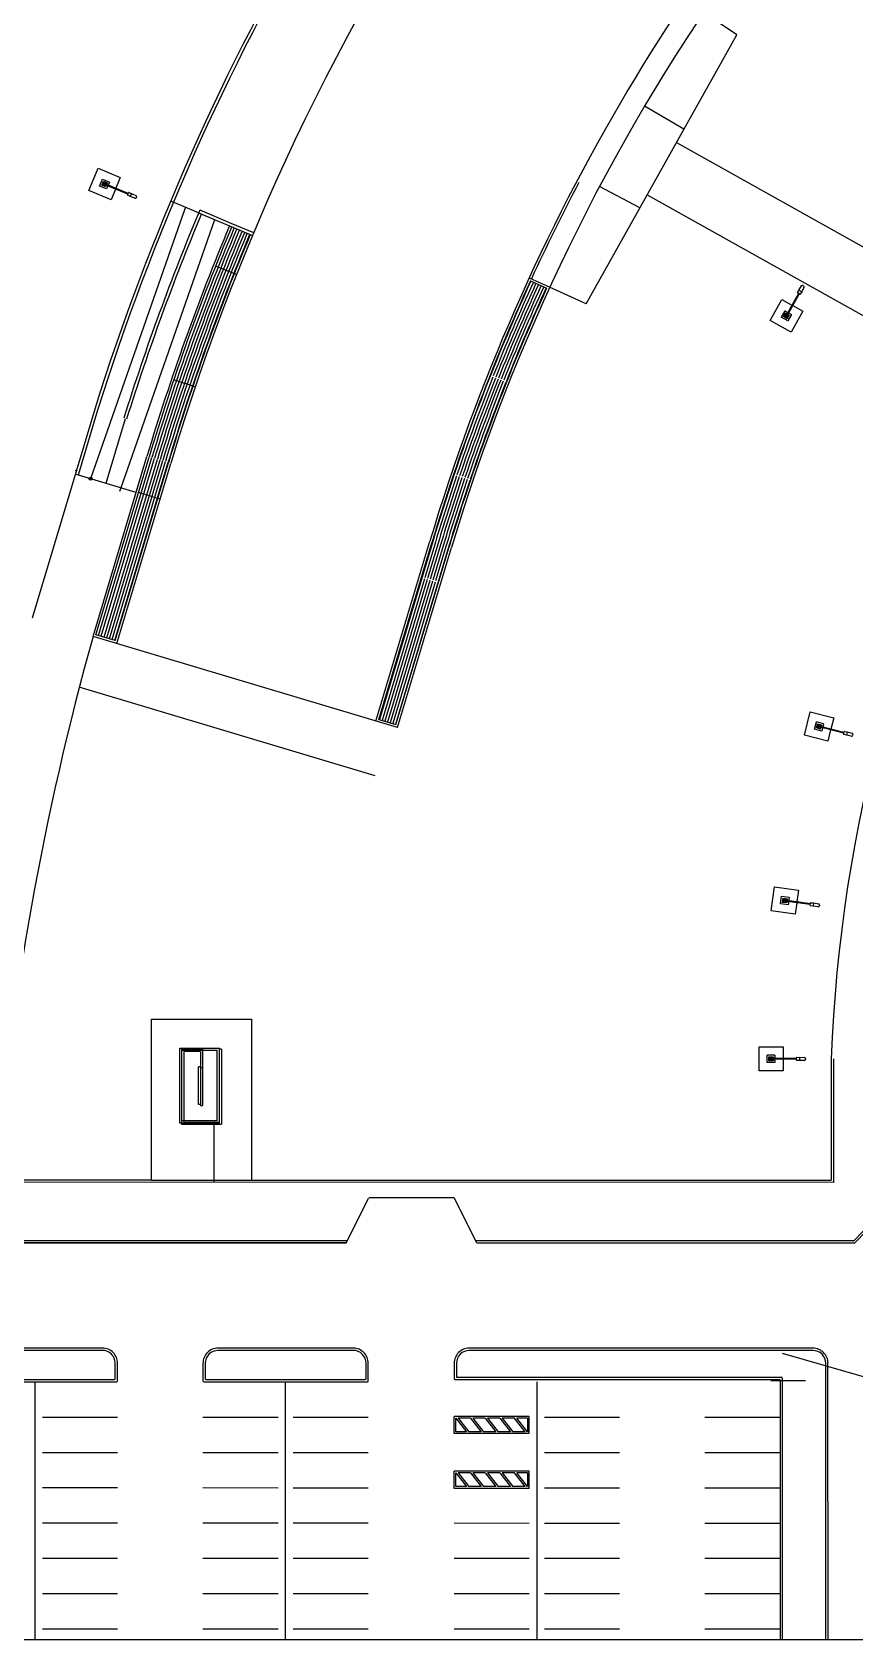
# Model space of a CAD drawing. Header units: metres. Extents: x 2872 to 3316, y -1435 to -1037.
# Drawn here: x 3217.64 to 3236.8, y -1130.9 to -1093.46 of the extents above; entities that cross this region are included whole.
import ezdxf

# ---------------------------------------------------------------- set-up
doc = ezdxf.new("R2010")
doc.units = ezdxf.units.M
doc.header["$MEASUREMENT"] = 0
doc.layers.add('ARQUITETURA', color=253, linetype='CONTINUOUS')

msp = doc.modelspace()

# ---------------------------------------------------------------- linework, layer by layer
at = {"layer": 'ARQUITETURA'}
for p, q in [((3234.048, -1093.519, 0), (3233.272, -1093.002, 0)), ((3230.545, -1099.786, 0), (3234.048, -1093.519, 0)), ((3232.819, -1095.718, 0), (3231.904, -1095.177, 0)), ((3232.648, -1096.024, 0), (3241.113, -1100.765, 0)), ((3218.96, -1097.146, 0), (3219.174, -1096.628, 0)), ((3219.174, -1096.628, 0), (3219.691, -1096.843, 0)), ((3219.477, -1097.36, 0), (3218.96, -1097.146, 0)), ((3219.211, -1097.042, 0), (3219.278, -1096.88, 0)), ((3219.373, -1097.109, 0), (3219.211, -1097.042, 0)), ((3219.262, -1097.021, 0), (3219.299, -1096.93, 0)), ((3219.352, -1097.058, 0), (3219.262, -1097.021, 0)), ((3219.279, -1097.014, 0), (3219.274, -1097.012, 0)), ((3219.281, -1097.009, 0), (3219.277, -1097.019, 0)), ((3219.278, -1096.88, 0), (3219.44, -1096.947, 0)), ((3219.284, -1097.016, 0), (3219.279, -1097.014, 0)), ((3219.28, -1096.976, 0), (3219.296, -1096.983, 0)), ((3219.281, -1096.975, 0), (3219.297, -1096.981, 0)), ((3219.299, -1096.93, 0), (3219.39, -1096.968, 0)), ((3219.306, -1096.947, 0), (3219.301, -1096.945, 0)), ((3219.304, -1096.952, 0), (3219.306, -1096.947, 0)), ((3219.306, -1096.947, 0), (3219.308, -1096.943, 0)), ((3219.306, -1096.947, 0), (3219.311, -1096.949, 0)), ((3219.306, -1097.039, 0), (3219.313, -1097.023, 0)), ((3219.308, -1097.04, 0), (3219.314, -1097.024, 0)), ((3219.329, -1096.985, 0), (3219.321, -1097.005, 0)), ((3219.87, -1097.232, 0), (3219.321, -1097.005, 0)), ((3219.324, -1096.995, 0), (3219.325, -1096.993, 0)), ((3219.324, -1096.995, 0), (3219.327, -1096.994, 0)), ((3219.324, -1096.995, 0), (3219.326, -1096.995, 0)), ((3219.325, -1096.993, 0), (3219.327, -1096.994, 0)), ((3219.325, -1096.993, 0), (3219.326, -1096.995, 0)), ((3219.326, -1096.995, 0), (3219.327, -1096.994, 0)), ((3219.878, -1097.212, 0), (3219.329, -1096.985, 0)), ((3219.339, -1096.989, 0), (3219.331, -1097.009, 0)), ((3219.337, -1096.965, 0), (3219.344, -1096.949, 0)), ((3219.338, -1096.965, 0), (3219.345, -1096.949, 0)), ((3219.345, -1097.041, 0), (3219.34, -1097.039, 0)), ((3219.347, -1097.036, 0), (3219.343, -1097.046, 0)), ((3219.345, -1097.041, 0), (3219.35, -1097.043, 0)), ((3219.367, -1097.024, 0), (3219.352, -1097.058, 0)), ((3219.368, -1096.973, 0), (3219.377, -1096.977, 0)), ((3219.373, -1096.975, 0), (3219.371, -1096.98, 0)), ((3219.44, -1096.947, 0), (3219.373, -1097.109, 0)), ((3219.373, -1096.975, 0), (3219.375, -1096.97, 0)), ((3219.39, -1096.968, 0), (3219.375, -1097.004, 0)), ((3219.58, -1097.112, 0), (3219.477, -1097.36, 0)), ((3219.691, -1096.843, 0), (3219.588, -1097.092, 0)), ((3231.794, -1097.552, 0), (3230.853, -1097.054, 0)), ((3219.863, -1097.248, 0), (3219.884, -1097.196, 0)), ((3219.923, -1097.286, 0), (3219.867, -1097.257, 0)), ((3219.893, -1097.192, 0), (3219.954, -1097.211, 0)), ((3219.954, -1097.211, 0), (3219.923, -1097.286, 0)), ((3220.031, -1097.325, 0), (3219.923, -1097.286, 0)), ((3219.954, -1097.211, 0), (3220.058, -1097.26, 0)), ((3220.072, -1097.296, 0), (3220.067, -1097.31, 0)), ((3221.55, -1097.677, 0), (3220.866, -1097.391, 0)), ((3221.208, -1097.534, 0), (3221.14, -1097.728, 0)), ((3231.965, -1097.247, 0), (3240.429, -1101.987, 0)), ((3221.14, -1097.728, 0), (3219, -1103.859, 0)), ((3219.754, -1103.953, 0), (3221.895, -1097.822, 0)), ((3221.518, -1097.664, 0), (3222.239, -1097.966, 0)), ((3221.545, -1097.599, 0), (3222.266, -1097.902, 0)), ((3222.266, -1097.902, 0), (3222.798, -1098.125, 0)), ((3222.239, -1097.966, 0), (3222.771, -1098.19, 0)), ((3222.398, -1099.102, 0), (3221.91, -1098.908, 0)), ((3229.218, -1099.177, 0), (3229.695, -1099.396, 0)), ((3229.246, -1099.251, 0), (3229.621, -1099.423, 0)), ((3230.545, -1099.786, 0), (3229.691, -1099.394, 0)), ((3235.492, -1099.465, 0), (3235.553, -1099.367, 0)), ((3235.614, -1099.401, 0), (3235.563, -1099.504, 0)), ((3235.59, -1099.357, 0), (3235.603, -1099.364, 0)), ((3234.824, -1100.173, 0), (3235.096, -1099.683, 0)), ((3235.096, -1099.683, 0), (3235.332, -1099.815, 0)), ((3235.484, -1099.541, 0), (3235.196, -1100.059, 0)), ((3235.503, -1099.551, 0), (3235.215, -1100.069, 0)), ((3235.466, -1099.523, 0), (3235.492, -1099.465, 0)), ((3235.518, -1099.559, 0), (3235.469, -1099.532, 0)), ((3235.492, -1099.465, 0), (3235.563, -1099.504, 0)), ((3235.563, -1099.504, 0), (3235.528, -1099.557, 0)), ((3235.314, -1100.445, 0), (3234.824, -1100.173, 0)), ((3235.171, -1099.945, 0), (3235.086, -1100.098, 0)), ((3235.239, -1100.183, 0), (3235.086, -1100.098, 0)), ((3235.138, -1100.083, 0), (3235.186, -1099.997, 0)), ((3235.224, -1100.131, 0), (3235.138, -1100.083, 0)), ((3235.156, -1100.078, 0), (3235.151, -1100.075, 0)), ((3235.156, -1100.078, 0), (3235.153, -1100.083, 0)), ((3235.156, -1100.078, 0), (3235.159, -1100.073, 0)), ((3235.161, -1100.08, 0), (3235.156, -1100.078, 0)), ((3235.178, -1100.048, 0), (3235.162, -1100.039, 0)), ((3235.177, -1100.05, 0), (3235.162, -1100.041, 0)), ((3235.171, -1099.945, 0), (3235.324, -1100.03, 0)), ((3235.18, -1100.106, 0), (3235.189, -1100.091, 0)), ((3235.182, -1100.107, 0), (3235.19, -1100.092, 0)), ((3235.186, -1099.997, 0), (3235.22, -1100.016, 0)), ((3235.191, -1100.015, 0), (3235.186, -1100.013, 0)), ((3235.188, -1100.02, 0), (3235.191, -1100.015, 0)), ((3235.191, -1100.015, 0), (3235.193, -1100.011, 0)), ((3235.191, -1100.015, 0), (3235.195, -1100.018, 0)), ((3235.196, -1100.059, 0), (3235.215, -1100.069, 0)), ((3235.202, -1100.05, 0), (3235.22, -1100.06, 0)), ((3235.204, -1100.064, 0), (3235.204, -1100.063, 0)), ((3235.206, -1100.064, 0), (3235.204, -1100.063, 0)), ((3235.205, -1100.065, 0), (3235.204, -1100.063, 0)), ((3235.205, -1100.065, 0), (3235.204, -1100.064, 0)), ((3235.204, -1100.064, 0), (3235.206, -1100.064, 0)), ((3235.205, -1100.065, 0), (3235.206, -1100.064, 0)), ((3235.223, -1100.115, 0), (3235.214, -1100.11, 0)), ((3235.221, -1100.108, 0), (3235.216, -1100.117, 0)), ((3235.271, -1100.045, 0), (3235.224, -1100.131, 0)), ((3235.247, -1100.089, 0), (3235.232, -1100.08, 0)), ((3235.248, -1100.087, 0), (3235.233, -1100.079, 0)), ((3235.239, -1100.027, 0), (3235.271, -1100.045, 0)), ((3235.324, -1100.03, 0), (3235.239, -1100.183, 0)), ((3235.249, -1100.047, 0), (3235.254, -1100.05, 0)), ((3235.256, -1100.045, 0), (3235.251, -1100.055, 0)), ((3235.254, -1100.05, 0), (3235.258, -1100.053, 0)), ((3235.586, -1099.955, 0), (3235.314, -1100.445, 0)), ((3235.351, -1099.825, 0), (3235.586, -1099.955, 0)), ((3221.435, -1101.721, 0), (3220.938, -1101.553, 0)), ((3219.098, -1102.239, 0), (3217.641, -1107.106, 0)), ((3219.165, -1102.259, 0), (3218.712, -1103.773, 0)), ((3219.806, -1102.46, 0), (3219.355, -1103.966, 0)), ((3219.058, -1107.53, 0), (3220.314, -1103.339, 0)), ((3219.125, -1107.492, 0), (3220.364, -1103.354, 0)), ((3219.188, -1107.511, 0), (3220.43, -1103.361, 0)), ((3219.251, -1107.529, 0), (3220.493, -1103.38, 0)), ((3219.314, -1107.548, 0), (3220.556, -1103.399, 0)), ((3219.376, -1107.567, 0), (3220.619, -1103.418, 0)), ((3219.439, -1107.586, 0), (3220.682, -1103.437, 0)), ((3219.502, -1107.605, 0), (3220.745, -1103.456, 0)), ((3219.565, -1107.624, 0), (3220.808, -1103.474, 0)), ((3219.574, -1107.626, 0), (3220.813, -1103.489, 0)), ((3219.612, -1107.696, 0), (3220.867, -1103.505, 0)), ((3218.645, -1103.657, 0), (3218.671, -1103.665, 0)), ((3220.062, -1104.177, 0), (3218.645, -1103.753, 0)), ((3219.686, -1104.147, 0), (3219.754, -1103.953, 0)), ((3220.62, -1104.331, 0), (3220.117, -1104.181, 0)), ((3225.647, -1109.503, 0), (3226.902, -1105.312, 0)), ((3225.716, -1109.466, 0), (3226.956, -1105.328, 0)), ((3226.969, -1105.319, 0), (3225.726, -1109.469, 0)), ((3227.031, -1105.338, 0), (3226.784, -1106.163, 0)), ((3227.094, -1105.357, 0), (3226.847, -1106.182, 0)), ((3227.157, -1105.376, 0), (3226.91, -1106.201, 0)), ((3227.22, -1105.395, 0), (3226.973, -1106.22, 0)), ((3227.283, -1105.414, 0), (3227.036, -1106.238, 0)), ((3226.112, -1109.584, 0), (3227.351, -1105.447, 0)), ((3226.15, -1109.654, 0), (3227.405, -1105.463, 0)), ((3227.346, -1105.432, 0), (3227.099, -1106.257, 0)), ((3226.776, -1106.19, 0), (3225.789, -1109.487, 0)), ((3226.839, -1106.209, 0), (3225.852, -1109.506, 0)), ((3226.902, -1106.228, 0), (3225.915, -1109.525, 0)), ((3226.965, -1106.246, 0), (3225.977, -1109.544, 0)), ((3227.028, -1106.265, 0), (3226.04, -1109.563, 0)), ((3227.091, -1106.284, 0), (3226.103, -1109.582, 0)), ((3226.15, -1109.654, 0), (3219.058, -1107.53, 0)), ((3219.109, -1107.545, 0), (3219.109, -1107.545, 0)), ((3219.574, -1107.626, 0), (3219.125, -1107.492, 0)), ((3225.631, -1110.777, 0), (3218.739, -1108.713, 0)), ((3225.716, -1109.466, 0), (3226.112, -1109.584, 0)), ((3235.623, -1109.831, 0), (3235.762, -1109.286, 0)), ((3235.762, -1109.286, 0), (3236.307, -1109.425, 0)), ((3235.858, -1109.691, 0), (3235.902, -1109.521, 0)), ((3236.072, -1109.565, 0), (3235.902, -1109.521, 0)), ((3236.307, -1109.425, 0), (3236.24, -1109.688, 0)), ((3236.168, -1109.97, 0), (3235.623, -1109.831, 0)), ((3236.029, -1109.735, 0), (3235.858, -1109.691, 0)), ((3235.905, -1109.664, 0), (3235.93, -1109.568, 0)), ((3236.001, -1109.688, 0), (3235.905, -1109.664, 0)), ((3235.926, -1109.655, 0), (3235.916, -1109.653, 0)), ((3235.917, -1109.617, 0), (3235.934, -1109.621, 0)), ((3235.918, -1109.615, 0), (3235.935, -1109.619, 0)), ((3235.923, -1109.649, 0), (3235.92, -1109.659, 0)), ((3235.93, -1109.568, 0), (3236.025, -1109.592, 0)), ((3235.944, -1109.585, 0), (3235.934, -1109.583, 0)), ((3235.938, -1109.589, 0), (3235.94, -1109.579, 0)), ((3235.952, -1109.675, 0), (3235.956, -1109.658, 0)), ((3235.954, -1109.676, 0), (3235.958, -1109.659, 0)), ((3235.967, -1109.619, 0), (3235.962, -1109.639, 0)), ((3236.54, -1109.786, 0), (3235.962, -1109.639, 0)), ((3235.964, -1109.627, 0), (3235.966, -1109.627, 0)), ((3235.964, -1109.629, 0), (3235.966, -1109.627, 0)), ((3235.964, -1109.629, 0), (3235.964, -1109.627, 0)), ((3235.964, -1109.627, 0), (3235.966, -1109.629, 0)), ((3235.964, -1109.629, 0), (3235.966, -1109.629, 0)), ((3235.966, -1109.629, 0), (3235.966, -1109.627, 0)), ((3236.545, -1109.766, 0), (3235.967, -1109.619, 0)), ((3235.972, -1109.597, 0), (3235.976, -1109.58, 0)), ((3235.978, -1109.621, 0), (3235.972, -1109.642, 0)), ((3235.974, -1109.598, 0), (3235.978, -1109.58, 0)), ((3235.996, -1109.673, 0), (3235.986, -1109.671, 0)), ((3235.992, -1109.667, 0), (3235.99, -1109.677, 0)), ((3236.01, -1109.651, 0), (3236.001, -1109.688, 0)), ((3236.004, -1109.601, 0), (3236.014, -1109.603, 0)), ((3236.009, -1109.602, 0), (3236.008, -1109.607, 0)), ((3236.009, -1109.602, 0), (3236.01, -1109.597, 0)), ((3236.025, -1109.592, 0), (3236.015, -1109.631, 0)), ((3236.072, -1109.565, 0), (3236.029, -1109.735, 0)), ((3236.235, -1109.709, 0), (3236.168, -1109.97, 0)), ((3236.536, -1109.803, 0), (3236.55, -1109.749, 0)), ((3236.601, -1109.833, 0), (3236.541, -1109.812, 0)), ((3236.558, -1109.744, 0), (3236.621, -1109.754, 0)), ((3236.621, -1109.754, 0), (3236.601, -1109.833, 0)), ((3236.714, -1109.857, 0), (3236.601, -1109.833, 0)), ((3236.621, -1109.754, 0), (3236.732, -1109.788, 0)), ((3236.751, -1109.822, 0), (3236.747, -1109.836, 0)), ((3234.85, -1113.923, 0), (3234.929, -1113.363, 0)), ((3234.929, -1113.363, 0), (3235.489, -1113.442, 0)), ((3235.07, -1113.758, 0), (3235.094, -1113.583, 0)), ((3235.094, -1113.583, 0), (3235.269, -1113.607, 0)), ((3235.114, -1113.725, 0), (3235.128, -1113.627, 0)), ((3235.128, -1113.627, 0), (3235.226, -1113.641, 0)), ((3235.144, -1113.642, 0), (3235.134, -1113.641, 0)), ((3235.138, -1113.647, 0), (3235.139, -1113.642, 0)), ((3235.139, -1113.642, 0), (3235.14, -1113.637, 0)), ((3235.173, -1113.651, 0), (3235.176, -1113.634, 0)), ((3235.175, -1113.651, 0), (3235.177, -1113.634, 0)), ((3235.205, -1113.651, 0), (3235.211, -1113.652, 0)), ((3235.211, -1113.652, 0), (3235.21, -1113.657, 0)), ((3235.211, -1113.652, 0), (3235.211, -1113.647, 0)), ((3235.211, -1113.652, 0), (3235.216, -1113.653, 0)), ((3235.226, -1113.641, 0), (3235.22, -1113.68, 0)), ((3235.269, -1113.607, 0), (3235.245, -1113.782, 0)), ((3235.489, -1113.442, 0), (3235.451, -1113.712, 0)), ((3235.41, -1114.002, 0), (3234.85, -1113.923, 0)), ((3235.245, -1113.782, 0), (3235.07, -1113.758, 0)), ((3235.212, -1113.739, 0), (3235.114, -1113.725, 0)), ((3235.121, -1113.675, 0), (3235.138, -1113.677, 0)), ((3235.121, -1113.677, 0), (3235.138, -1113.679, 0)), ((3235.129, -1113.714, 0), (3235.123, -1113.713, 0)), ((3235.129, -1113.714, 0), (3235.128, -1113.719, 0)), ((3235.129, -1113.714, 0), (3235.129, -1113.708, 0)), ((3235.134, -1113.714, 0), (3235.129, -1113.714, 0)), ((3235.162, -1113.732, 0), (3235.164, -1113.714, 0)), ((3235.164, -1113.732, 0), (3235.166, -1113.714, 0)), ((3235.171, -1113.673, 0), (3235.168, -1113.694, 0)), ((3235.761, -1113.777, 0), (3235.168, -1113.694, 0)), ((3235.169, -1113.683, 0), (3235.169, -1113.682, 0)), ((3235.169, -1113.682, 0), (3235.171, -1113.682, 0)), ((3235.169, -1113.683, 0), (3235.171, -1113.682, 0)), ((3235.169, -1113.682, 0), (3235.17, -1113.684, 0)), ((3235.169, -1113.683, 0), (3235.17, -1113.684, 0)), ((3235.17, -1113.684, 0), (3235.171, -1113.682, 0)), ((3235.764, -1113.756, 0), (3235.171, -1113.673, 0)), ((3235.182, -1113.675, 0), (3235.179, -1113.696, 0)), ((3235.206, -1113.724, 0), (3235.195, -1113.723, 0)), ((3235.201, -1113.718, 0), (3235.2, -1113.729, 0)), ((3235.217, -1113.701, 0), (3235.212, -1113.739, 0)), ((3235.448, -1113.733, 0), (3235.41, -1114.002, 0)), ((3235.759, -1113.795, 0), (3235.767, -1113.739, 0)), ((3235.827, -1113.817, 0), (3235.765, -1113.803, 0)), ((3235.775, -1113.733, 0), (3235.838, -1113.736, 0)), ((3235.838, -1113.736, 0), (3235.827, -1113.817, 0)), ((3235.943, -1113.828, 0), (3235.827, -1113.817, 0)), ((3235.838, -1113.736, 0), (3235.953, -1113.758, 0)), ((3235.976, -1113.789, 0), (3235.974, -1113.804, 0)), ((3220.421, -1120.193, 0), (3220.421, -1116.444, 0)), ((3220.421, -1116.444, 0), (3222.749, -1116.445, 0)), ((3222.749, -1116.445, 0), (3222.748, -1120.193, 0)), ((3221.076, -1118.868, 0), (3221.076, -1117.118, 0)), ((3221.076, -1117.118, 0), (3222.003, -1117.119, 0)), ((3221.611, -1117.145, 0), (3221.121, -1117.145, 0)), ((3221.121, -1117.145, 0), (3221.121, -1118.895, 0)), ((3221.128, -1118.816, 0), (3221.128, -1117.171, 0)), ((3221.128, -1117.171, 0), (3221.951, -1117.171, 0)), ((3221.174, -1117.197, 0), (3221.174, -1118.842, 0)), ((3221.559, -1117.197, 0), (3221.174, -1117.197, 0)), ((3221.559, -1117.197, 0), (3221.559, -1118.457, 0)), ((3221.611, -1117.145, 0), (3221.611, -1118.457, 0)), ((3221.951, -1118.816, 0), (3221.951, -1117.171, 0)), ((3221.996, -1117.145, 0), (3221.996, -1118.842, 0)), ((3222.049, -1117.145, 0), (3221.996, -1117.145, 0)), ((3222.003, -1118.869, 0), (3222.003, -1117.119, 0)), ((3222.049, -1117.145, 0), (3222.049, -1118.895, 0)), ((3234.567, -1117.65, 0), (3234.567, -1117.09, 0)), ((3234.567, -1117.09, 0), (3235.127, -1117.09, 0)), ((3234.76, -1117.457, 0), (3234.76, -1117.282, 0)), ((3234.935, -1117.282, 0), (3234.76, -1117.282, 0)), ((3234.798, -1117.321, 0), (3234.896, -1117.321, 0)), ((3234.798, -1117.419, 0), (3234.798, -1117.321, 0)), ((3234.798, -1117.369, 0), (3234.816, -1117.369, 0)), ((3234.798, -1117.371, 0), (3234.816, -1117.371, 0)), ((3234.817, -1117.334, 0), (3234.806, -1117.334, 0)), ((3234.812, -1117.339, 0), (3234.812, -1117.329, 0)), ((3234.846, -1117.338, 0), (3234.846, -1117.321, 0)), ((3234.846, -1117.369, 0), (3234.848, -1117.369, 0)), ((3234.846, -1117.371, 0), (3234.848, -1117.369, 0)), ((3234.846, -1117.369, 0), (3234.848, -1117.371, 0)), ((3234.846, -1117.371, 0), (3234.846, -1117.369, 0)), ((3234.846, -1117.371, 0), (3234.848, -1117.371, 0)), ((3235.441, -1117.36, 0), (3234.847, -1117.36, 0)), ((3234.847, -1117.36, 0), (3234.847, -1117.381, 0)), ((3235.441, -1117.381, 0), (3234.847, -1117.381, 0)), ((3234.848, -1117.338, 0), (3234.848, -1117.321, 0)), ((3234.848, -1117.371, 0), (3234.848, -1117.369, 0)), ((3234.858, -1117.36, 0), (3234.858, -1117.381, 0)), ((3234.878, -1117.334, 0), (3234.883, -1117.334, 0)), ((3234.883, -1117.329, 0), (3234.883, -1117.339, 0)), ((3234.883, -1117.334, 0), (3234.889, -1117.334, 0)), ((3234.896, -1117.321, 0), (3234.896, -1117.36, 0)), ((3234.896, -1117.381, 0), (3234.896, -1117.419, 0)), ((3234.935, -1117.282, 0), (3234.935, -1117.457, 0)), ((3235.127, -1117.09, 0), (3235.127, -1117.36, 0)), ((3235.127, -1117.381, 0), (3235.127, -1117.65, 0)), ((3235.441, -1117.399, 0), (3235.441, -1117.343, 0)), ((3235.448, -1117.336, 0), (3235.511, -1117.331, 0)), ((3235.511, -1117.331, 0), (3235.626, -1117.336, 0)), ((3235.511, -1117.331, 0), (3235.511, -1117.411, 0)), ((3235.653, -1117.363, 0), (3235.653, -1117.378, 0)), ((3236.247, -1117.315, 0), (3236.247, -1120.194, 0)), ((3236.3, -1117.371, 0), (3236.3, -1120.247, 0)), ((3221.513, -1118.431, 0), (3221.513, -1117.556, 0)), ((3221.566, -1117.556, 0), (3221.513, -1117.556, 0)), ((3221.611, -1117.582, 0), (3221.559, -1117.582, 0)), ((3221.566, -1118.431, 0), (3221.566, -1117.556, 0)), ((3235.127, -1117.65, 0), (3234.567, -1117.65, 0)), ((3234.935, -1117.457, 0), (3234.76, -1117.457, 0)), ((3234.896, -1117.419, 0), (3234.798, -1117.419, 0)), ((3234.817, -1117.406, 0), (3234.806, -1117.406, 0)), ((3234.812, -1117.406, 0), (3234.812, -1117.401, 0)), ((3234.812, -1117.406, 0), (3234.812, -1117.411, 0)), ((3234.846, -1117.419, 0), (3234.846, -1117.401, 0)), ((3234.848, -1117.419, 0), (3234.848, -1117.401, 0)), ((3234.889, -1117.406, 0), (3234.878, -1117.406, 0)), ((3234.883, -1117.401, 0), (3234.883, -1117.411, 0)), ((3235.511, -1117.411, 0), (3235.448, -1117.406, 0)), ((3235.626, -1117.406, 0), (3235.511, -1117.411, 0)), ((3221.566, -1118.431, 0), (3221.513, -1118.431, 0)), ((3221.559, -1118.457, 0), (3221.611, -1118.457, 0)), ((3222.003, -1118.869, 0), (3221.076, -1118.868, 0)), ((3221.121, -1118.895, 0), (3222.049, -1118.895, 0)), ((3221.951, -1118.816, 0), (3221.128, -1118.816, 0)), ((3221.174, -1118.842, 0), (3221.996, -1118.842, 0)), ((3221.872, -1118.869, 0), (3221.872, -1120.246, 0)), ((3220.421, -1120.193, 0), (3211.452, -1120.192, 0)), ((3236.3, -1120.247, 0), (3211.452, -1120.245, 0)), ((3220.421, -1120.193, 0), (3222.748, -1120.193, 0)), ((3222.748, -1120.193, 0), (3236.247, -1120.194, 0)), ((3224.951, -1121.664, 0), (3225.476, -1120.614, 0)), ((3227.464, -1120.609, 0), (3225.479, -1120.609, 0)), ((3227.992, -1121.659, 0), (3227.467, -1120.609, 0)), ((3227.992, -1121.659, 0), (3227.467, -1120.609, 0)), ((3236.776, -1121.607, 0), (3237.771, -1120.57, 0)), ((3236.794, -1121.665, 0), (3237.798, -1120.618, 0)), ((3224.98, -1121.606, 0), (3211.974, -1121.605, 0)), ((3224.951, -1121.659, 0), (3212.026, -1121.658, 0)), ((3224.951, -1121.664, 0), (3212.026, -1121.662, 0)), ((3236.764, -1121.612, 0), (3227.968, -1121.611, 0)), ((3236.794, -1121.66, 0), (3227.992, -1121.659, 0)), ((3236.794, -1121.665, 0), (3227.992, -1121.664, 0)), ((3219.278, -1124.108, 0), (3216.128, -1124.108, 0)), ((3225.118, -1124.109, 0), (3221.968, -1124.109, 0)), ((3235.824, -1124.11, 0), (3227.819, -1124.109, 0)), ((3219.278, -1124.161, 0), (3216.128, -1124.161, 0)), ((3219.576, -1124.821, 0), (3219.576, -1124.458, 0)), ((3219.628, -1124.873, 0), (3219.628, -1124.458, 0)), ((3221.618, -1124.459, 0), (3221.618, -1124.873, 0)), ((3221.67, -1124.459, 0), (3221.67, -1124.821, 0)), ((3225.118, -1124.161, 0), (3221.968, -1124.161, 0)), ((3225.415, -1124.821, 0), (3225.415, -1124.459, 0)), ((3225.468, -1124.874, 0), (3225.468, -1124.459, 0)), ((3227.469, -1124.459, 0), (3227.468, -1124.821, 0)), ((3227.521, -1124.459, 0), (3227.521, -1124.769, 0)), ((3235.824, -1124.162, 0), (3227.819, -1124.162, 0)), ((3235.11, -1124.224, 0), (3238.873, -1125.31, 0)), ((3236.127, -1130.903, 0), (3236.121, -1124.46, 0)), ((3236.179, -1130.903, 0), (3236.173, -1124.453, 0)), ((3215.848, -1124.838, 0), (3219.558, -1124.838, 0)), ((3221.688, -1124.838, 0), (3225.398, -1124.839, 0)), ((3227.486, -1124.839, 0), (3235.04, -1124.84, 0)), ((3227.538, -1124.786, 0), (3235.092, -1124.787, 0)), ((3234.844, -1124.861, 0), (3235.649, -1124.861, 0)), ((3235.057, -1124.857, 0), (3235.057, -1130.903, 0)), ((3235.11, -1124.805, 0), (3235.11, -1130.903, 0)), ((3215.796, -1124.89, 0), (3219.611, -1124.891, 0)), ((3217.703, -1124.891, 0), (3217.703, -1130.903, 0)), ((3221.635, -1124.891, 0), (3225.45, -1124.891, 0)), ((3223.542, -1130.903, 0), (3223.543, -1124.891, 0)), ((3229.394, -1124.891, 0), (3229.393, -1130.903, 0)), ((3235.057, -1124.888, 0), (3235.057, -1130.903, 0)), ((3217.878, -1125.713, 0), (3219.628, -1125.713, 0)), ((3221.618, -1125.713, 0), (3223.368, -1125.714, 0)), ((3223.718, -1125.714, 0), (3225.468, -1125.714, 0)), ((3229.216, -1125.697, 0), (3227.467, -1125.697, 0)), ((3227.467, -1126.099, 0), (3227.467, -1125.697, 0)), ((3227.508, -1126.057, 0), (3227.508, -1125.738, 0)), ((3227.508, -1125.738, 0), (3227.758, -1126.057, 0)), ((3227.849, -1125.739, 0), (3227.562, -1125.739, 0)), ((3227.562, -1125.739, 0), (3227.812, -1126.057, 0)), ((3227.849, -1125.739, 0), (3228.099, -1126.057, 0)), ((3228.19, -1125.739, 0), (3227.903, -1125.739, 0)), ((3227.903, -1125.739, 0), (3228.152, -1126.057, 0)), ((3228.19, -1125.739, 0), (3228.44, -1126.057, 0)), ((3228.243, -1125.739, 0), (3228.493, -1126.057, 0)), ((3228.531, -1125.739, 0), (3228.243, -1125.739, 0)), ((3228.531, -1125.739, 0), (3228.78, -1126.057, 0)), ((3228.584, -1125.739, 0), (3228.834, -1126.057, 0)), ((3228.872, -1125.739, 0), (3228.584, -1125.739, 0)), ((3229.121, -1126.057, 0), (3228.872, -1125.739, 0)), ((3229.175, -1126.057, 0), (3228.925, -1125.739, 0)), ((3229.175, -1125.739, 0), (3228.925, -1125.739, 0)), ((3229.175, -1125.739, 0), (3229.175, -1126.057, 0)), ((3229.217, -1126.099, 0), (3229.216, -1125.697, 0)), ((3229.568, -1125.714, 0), (3231.318, -1125.714, 0)), ((3233.309, -1125.714, 0), (3235.057, -1125.715, 0)), ((3229.217, -1126.099, 0), (3227.467, -1126.099, 0)), ((3227.758, -1126.057, 0), (3227.508, -1126.057, 0)), ((3228.099, -1126.057, 0), (3227.812, -1126.057, 0)), ((3228.44, -1126.057, 0), (3228.152, -1126.057, 0)), ((3228.78, -1126.057, 0), (3228.493, -1126.057, 0)), ((3229.121, -1126.057, 0), (3228.834, -1126.057, 0)), ((3217.878, -1126.536, 0), (3219.628, -1126.536, 0)), ((3221.618, -1126.536, 0), (3223.368, -1126.536, 0)), ((3223.718, -1126.536, 0), (3225.468, -1126.536, 0)), ((3229.568, -1126.537, 0), (3231.318, -1126.537, 0)), ((3233.309, -1126.537, 0), (3235.057, -1126.537, 0)), ((3229.216, -1126.974, 0), (3227.466, -1126.974, 0)), ((3227.466, -1127.377, 0), (3227.466, -1126.974, 0)), ((3227.508, -1127.335, 0), (3227.508, -1127.016, 0)), ((3227.508, -1127.016, 0), (3227.758, -1127.335, 0)), ((3227.562, -1127.016, 0), (3227.812, -1127.335, 0)), ((3227.849, -1127.016, 0), (3227.562, -1127.016, 0)), ((3227.849, -1127.016, 0), (3228.099, -1127.335, 0)), ((3227.903, -1127.016, 0), (3228.152, -1127.335, 0)), ((3228.19, -1127.016, 0), (3227.903, -1127.016, 0)), ((3228.19, -1127.016, 0), (3228.44, -1127.335, 0)), ((3228.243, -1127.016, 0), (3228.493, -1127.335, 0)), ((3228.531, -1127.016, 0), (3228.243, -1127.016, 0)), ((3228.531, -1127.016, 0), (3228.78, -1127.335, 0)), ((3228.584, -1127.016, 0), (3228.834, -1127.335, 0)), ((3228.871, -1127.016, 0), (3228.584, -1127.016, 0)), ((3229.121, -1127.335, 0), (3228.871, -1127.016, 0)), ((3229.174, -1127.335, 0), (3228.925, -1127.016, 0)), ((3229.174, -1127.016, 0), (3228.925, -1127.016, 0)), ((3229.174, -1127.016, 0), (3229.174, -1127.335, 0)), ((3229.216, -1127.377, 0), (3229.216, -1126.974, 0)), ((3217.878, -1127.358, 0), (3219.628, -1127.358, 0)), ((3221.618, -1127.358, 0), (3223.368, -1127.359, 0)), ((3223.718, -1127.359, 0), (3225.468, -1127.359, 0)), ((3229.217, -1127.377, 0), (3227.466, -1127.377, 0)), ((3227.758, -1127.335, 0), (3227.508, -1127.335, 0)), ((3228.099, -1127.335, 0), (3227.812, -1127.335, 0)), ((3228.44, -1127.335, 0), (3228.152, -1127.335, 0)), ((3228.78, -1127.335, 0), (3228.493, -1127.335, 0)), ((3229.121, -1127.335, 0), (3228.834, -1127.335, 0)), ((3229.568, -1127.359, 0), (3231.318, -1127.359, 0)), ((3233.309, -1127.359, 0), (3235.057, -1127.359, 0)), ((3217.878, -1128.181, 0), (3219.628, -1128.181, 0)), ((3221.618, -1128.181, 0), (3223.368, -1128.181, 0)), ((3223.718, -1128.181, 0), (3225.468, -1128.181, 0)), ((3227.468, -1128.181, 0), (3229.218, -1128.182, 0)), ((3229.568, -1128.182, 0), (3231.318, -1128.182, 0)), ((3233.309, -1128.182, 0), (3235.057, -1128.182, 0)), ((3217.878, -1129.003, 0), (3219.628, -1129.003, 0)), ((3221.618, -1129.003, 0), (3223.368, -1129.004, 0)), ((3223.718, -1129.004, 0), (3225.468, -1129.004, 0)), ((3227.468, -1129.004, 0), (3229.218, -1129.004, 0)), ((3229.568, -1129.004, 0), (3231.318, -1129.004, 0)), ((3233.309, -1129.004, 0), (3235.057, -1129.004, 0)), ((3217.878, -1129.826, 0), (3219.628, -1129.826, 0)), ((3221.617, -1129.826, 0), (3223.367, -1129.826, 0)), ((3223.717, -1129.826, 0), (3225.467, -1129.826, 0)), ((3227.468, -1129.826, 0), (3229.218, -1129.827, 0)), ((3229.568, -1129.827, 0), (3231.318, -1129.827, 0)), ((3233.309, -1129.827, 0), (3235.057, -1129.827, 0)), ((3217.878, -1130.648, 0), (3219.628, -1130.648, 0)), ((3221.617, -1130.648, 0), (3223.367, -1130.649, 0)), ((3223.717, -1130.649, 0), (3225.467, -1130.649, 0)), ((3227.468, -1130.649, 0), (3229.218, -1130.649, 0)), ((3229.568, -1130.649, 0), (3231.318, -1130.649, 0)), ((3233.309, -1130.649, 0), (3235.057, -1130.649, 0)), ((3306.585, -1130.903, 0), (3209.183, -1130.903, 0))]:
    msp.add_line(p, q, dxfattribs=at)
for centre, radius in [((3219.279, -1097.014, 0), 0.0035), ((3219.306, -1096.947, 0), 0.0035), ((3219.345, -1097.041, 0), 0.0035), ((3219.373, -1096.975, 0), 0.0035), ((3235.156, -1100.078, 0), 0.0035), ((3235.191, -1100.015, 0), 0.0035), ((3235.219, -1100.113, 0), 0.0035), ((3235.254, -1100.05, 0), 0.0035), ((3219, -1103.859, 0), 0.035), ((3235.921, -1109.654, 0), 0.00352), ((3235.939, -1109.584, 0), 0.00352), ((3235.991, -1109.672, 0), 0.00352), ((3236.009, -1109.602, 0), 0.00352), ((3235.139, -1113.642, 0), 0.00353), ((3235.211, -1113.652, 0), 0.00353), ((3235.129, -1113.714, 0), 0.00353), ((3235.2, -1113.724, 0), 0.00353), ((3234.812, -1117.334, 0), 0.0035), ((3234.883, -1117.334, 0), 0.0035), ((3234.812, -1117.406, 0), 0.0035), ((3234.883, -1117.406, 0), 0.0035)]:
    msp.add_circle(centre, radius, dxfattribs=at)
for centre, radius, start, end in [((3271.83, -1118.768, 0), 53.2, 126.2654, 163.3275), ((3271.83, -1118.768, 0), 46.375, 126.2654, 163.3275), ((3271.84, -1118.774, 0), 46.911, 137.2682, 149.2514), ((3271.843, -1118.726, 0), 55.262, 149.402, 162.6417), ((3271.843, -1118.726, 0), 55.192, 149.4748, 162.6417), ((3271.83, -1118.768, 0), 46.9, 149.2521, 163.3275), ((3219.326, -1096.994, 0), 0.0315, 355.3117, 316.3516), ((3219.326, -1096.994, 0), 0.0284, 357.3669, 313.8647), ((3271.83, -1118.768, 0), 46.844, 152.2566, 155.309), ((3219.869, -1097.25, 0), 0.007, 157.5201, 247.5201), ((3219.891, -1097.199, 0), 0.007, 67.5201, 157.5201), ((3220.041, -1097.299, 0), 0.028, 249.9328, 337.5201), ((3220.046, -1097.285, 0), 0.028, 337.5201, 65.1074), ((3271.843, -1118.726, 0), 54.555, 157.2159, 162.6417), ((3271.843, -1118.726, 0), 54.485, 157.2894, 162.6417), ((3271.83, -1118.768, 0), 53.778, 157.2437, 163.3275), ((3271.83, -1118.768, 0), 53.725, 157.2437, 163.3275), ((3271.834, -1118.756, 0), 53.659, 157.2763, 163.3275), ((3271.834, -1118.756, 0), 53.594, 157.2762, 163.3275), ((3271.834, -1118.756, 0), 53.528, 157.2761, 163.3275), ((3271.834, -1118.756, 0), 53.462, 157.2761, 163.3275), ((3271.834, -1118.756, 0), 53.397, 157.276, 163.3275), ((3271.834, -1118.756, 0), 53.331, 157.2759, 163.3275), ((3271.844, -1118.76, 0), 53.276, 157.2767, 163.3272), ((3271.83, -1118.768, 0), 53.256, 157.2437, 163.3275), ((3271.83, -1118.768, 0), 46.844, 155.3775, 163.3275), ((3271.834, -1118.756, 0), 46.834, 155.389, 163.3275), ((3271.833, -1118.769, 0), 46.434, 155.3779, 163.3274), ((3271.834, -1118.756, 0), 46.769, 155.3891, 158.3019), ((3271.834, -1118.756, 0), 46.703, 155.3892, 158.3019), ((3271.834, -1118.756, 0), 46.637, 155.3893, 158.3019), ((3271.834, -1118.756, 0), 46.572, 155.3894, 158.3019), ((3271.834, -1118.756, 0), 46.506, 155.3895, 158.3018), ((3271.834, -1118.756, 0), 46.441, 155.3895, 158.3018), ((3235.576, -1099.381, 0), 0.028, 60.9559, 148.5431), ((3235.589, -1099.388, 0), 0.028, 333.3686, 60.9559), ((3235.473, -1099.526, 0), 0.007, 150.9559, 240.9559), ((3235.521, -1099.553, 0), 0.007, 240.9559, 330.9559), ((3235.205, -1100.064, 0), 0.0315, 78.7475, 39.7874), ((3235.205, -1100.064, 0), 0.0284, 80.8027, 37.3005), ((3271.834, -1118.756, 0), 46.769, 158.3362, 161.307), ((3271.834, -1118.756, 0), 46.703, 158.3363, 161.3069), ((3271.834, -1118.756, 0), 46.637, 158.3363, 161.3069), ((3271.834, -1118.756, 0), 46.572, 158.3363, 161.3069), ((3271.834, -1118.756, 0), 46.506, 158.3363, 161.3069), ((3271.834, -1118.756, 0), 46.441, 158.3364, 161.3069), ((3271.671, -1118.74, 0), 35.45, 151.7983, 177.787), ((3271.834, -1118.756, 0), 46.769, 161.3413, 163.3275), ((3271.834, -1118.756, 0), 46.703, 161.3413, 163.3275), ((3271.834, -1118.756, 0), 46.637, 161.3413, 163.3275), ((3271.834, -1118.756, 0), 46.572, 161.3413, 163.3275), ((3271.834, -1118.756, 0), 46.506, 161.3414, 163.3275), ((3271.834, -1118.756, 0), 46.441, 161.3414, 163.3275), ((3283.43, -1125.53, 0), 66.841, 164.37761, 175.41993), ((3283.43, -1125.53, 0), 66.788, 164.37761, 164.37844), ((3235.965, -1109.628, 0), 0.0317, 3.4844, 324.5244), ((3235.965, -1109.628, 0), 0.0285, 5.5396, 322.0374), ((3236.542, -1109.805, 0), 0.00703, 165.6928, 255.6928), ((3236.556, -1109.751, 0), 0.00703, 75.6928, 165.6928), ((3236.72, -1109.829, 0), 0.0281, 258.1055, 345.6928), ((3236.724, -1109.815, 0), 0.0281, 345.6928, 73.2801), ((3235.17, -1113.683, 0), 0.0318, 9.7931, 330.833), ((3235.17, -1113.683, 0), 0.0286, 11.8483, 328.3461), ((3235.766, -1113.796, 0), 0.00707, 172.0015, 262.0015), ((3235.774, -1113.74, 0), 0.00707, 82.0015, 172.0015), ((3235.946, -1113.8, 0), 0.0283, 264.4142, 352.0015), ((3235.948, -1113.785, 0), 0.0283, 352.0015, 79.5887), ((3234.847, -1117.37, 0), 0.0315, 17.7867, 338.8267), ((3234.847, -1117.37, 0), 0.0283, 19.8419, 336.3397), ((3235.448, -1117.343, 0), 0.007, 89.9951, 179.9951), ((3235.625, -1117.363, 0), 0.028, 359.9951, 87.5824), ((3235.625, -1117.378, 0), 0.028, 272.4079, 359.9951), ((3235.448, -1117.399, 0), 0.007, 179.9951, 269.9951), ((3236.764, -1121.594, 0), 0.0175, 269.9951, 314.9921), ((3219.278, -1124.458, 0), 0.35, 359.9951, 89.9951), ((3221.968, -1124.459, 0), 0.35, 89.9951, 179.9951), ((3225.118, -1124.459, 0), 0.35, 359.9951, 89.9951), ((3227.819, -1124.459, 0), 0.35, 89.9951, 179.9951), ((3235.824, -1124.46, 0), 0.35, 359.9951, 89.9951), ((3219.278, -1124.458, 0), 0.297, 359.9951, 89.9951), ((3221.968, -1124.459, 0), 0.297, 89.9951, 179.9951), ((3225.118, -1124.459, 0), 0.298, 359.9951, 89.9951), ((3227.819, -1124.459, 0), 0.297, 89.9951, 179.9951), ((3235.824, -1124.46, 0), 0.297, 359.9951, 89.9951), ((3219.558, -1124.821, 0), 0.0175, 269.9951, 359.9951), ((3219.611, -1124.873, 0), 0.0175, 269.9951, 359.9951), ((3221.635, -1124.873, 0), 0.0175, 179.9951, 269.9951), ((3221.688, -1124.821, 0), 0.0175, 179.9951, 269.9951), ((3225.398, -1124.821, 0), 0.0175, 269.9951, 359.9951), ((3225.45, -1124.874, 0), 0.0175, 269.9951, 359.9951), ((3227.486, -1124.821, 0), 0.0175, 179.9951, 269.9951), ((3227.538, -1124.769, 0), 0.0175, 179.9951, 269.9951), ((3235.04, -1124.857, 0), 0.0175, 0.0012, 89.9951), ((3235.092, -1124.805, 0), 0.0175, 0.0012, 89.9951)]:
    msp.add_arc(centre, radius, start, end, dxfattribs=at)

doc.saveas('drawing.dxf')
